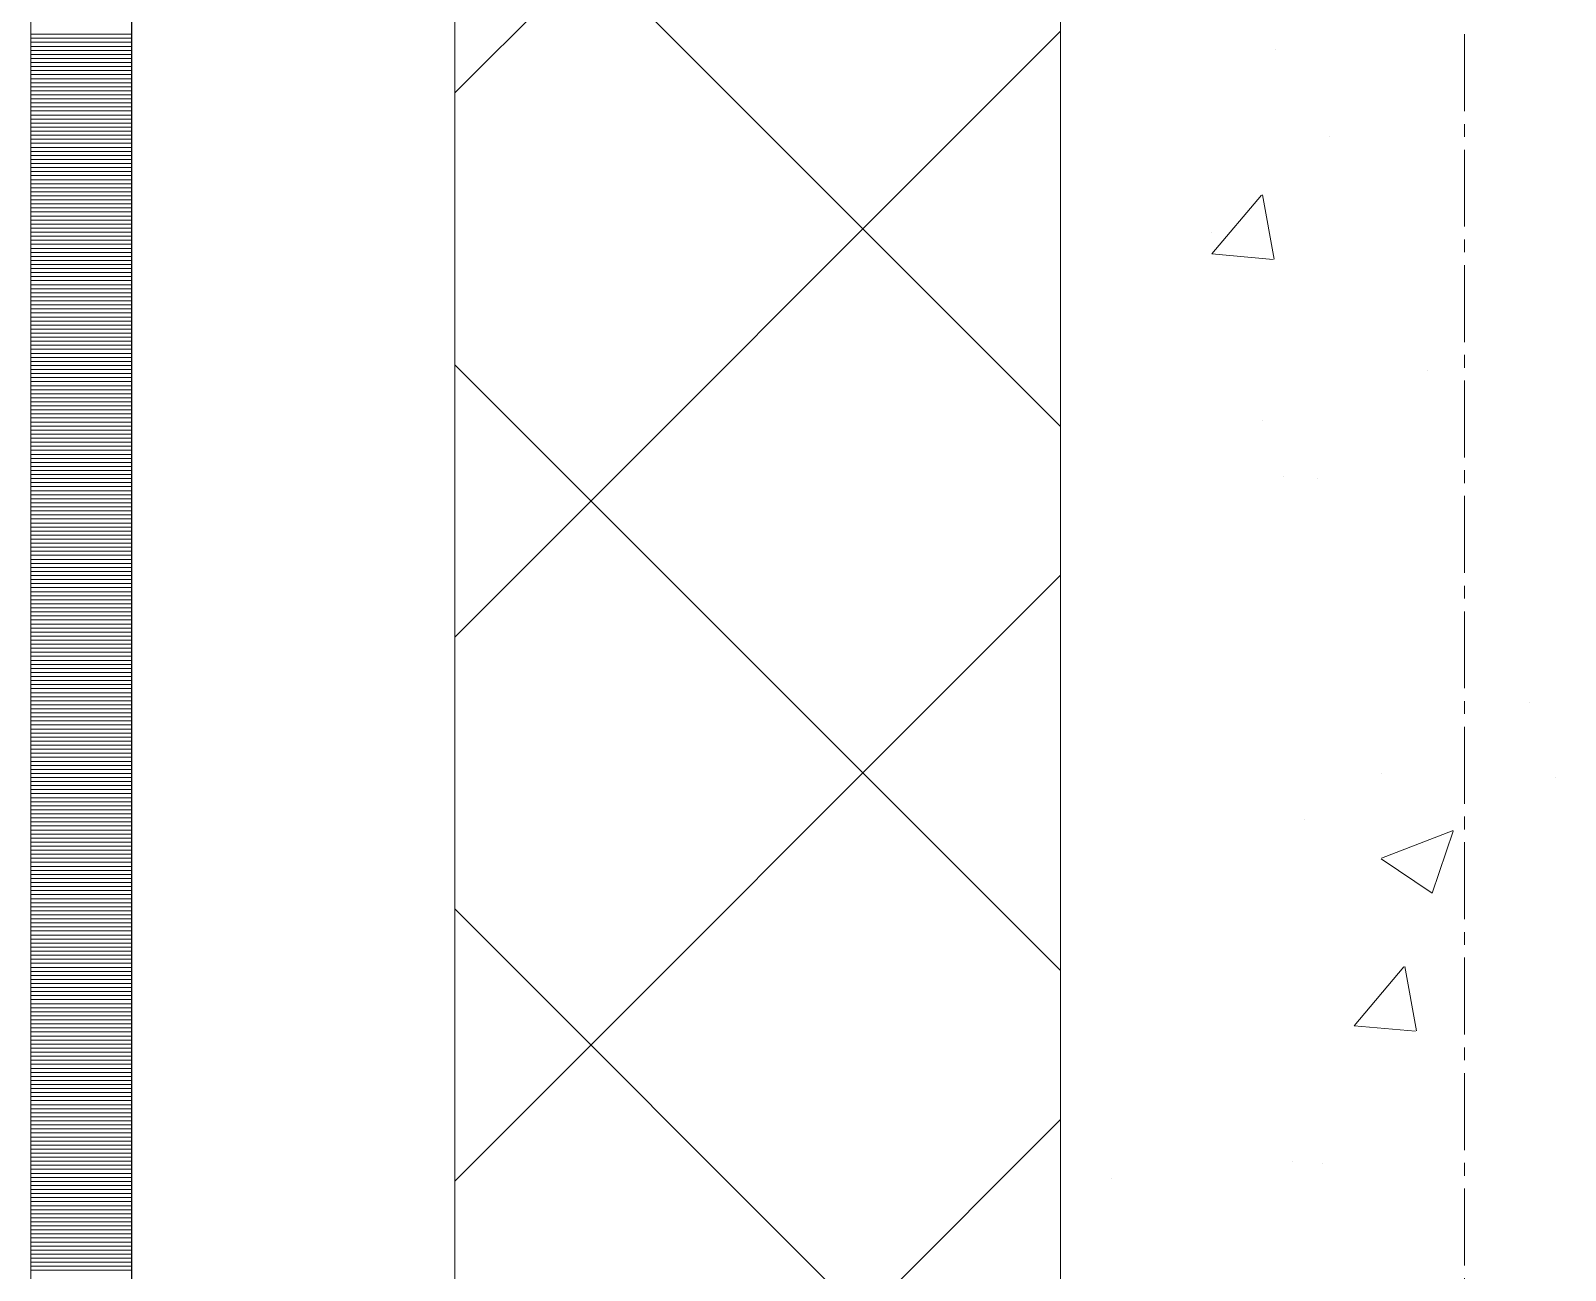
# Model space of a CAD drawing. Header units: millimetres. Extents: x 470010 to 1231400, y -134005 to 421770.
# Drawn here: x 672518.6 to 672898.5, y -22443.5 to -22136.6 of the extents above; entities that cross this region are included whole.
import ezdxf
from ezdxf.enums import TextEntityAlignment as Align

# ---------------------------------------------------------------- set-up
doc = ezdxf.new("R2010")
doc.units = ezdxf.units.MM
doc.linetypes.add('CENTER2', pattern=[28.575, 19.05, -3.175, 3.175, -3.175])
doc.linetypes.add('DASHED', pattern=[19.05, 12.7, -6.35])
doc.layers.get('Defpoints').update_dxf_attribs({"color": 140})
doc.layers.add('АР_Делит', color=120, linetype='Continuous', lineweight=0, plot=False)
for name, color, linetype, lineweight in [('АР_Стены ПЕНОблок', 52, 'Continuous', 20), ('АР_Тонкая', 254, 'Continuous', 5), ('АР_Утеплитель', 31, 'Continuous', 0), ('АР_Штриховка', 8, 'Continuous', 0)]:
    doc.layers.add(name, color=color, linetype=linetype, lineweight=lineweight)
doc.layers.add('РД_Оси_100', color=7, linetype='Continuous', lineweight=0, true_color=0x525252)
doc.styles.add('style1', font='ARIALN.TTF')

# ---------------------------------------------------------------- blocks, each defined once
blk = doc.blocks.new('СОШ_2200_АР_ОСИ_М100_28.05.24')
at = {"layer": 'АР_Делит', "color": 251, "linetype": 'DASHED', "true_color": 0x636466}
blk.add_lwpolyline([(-355, 13145), (-355, 100855), (37145, 100855), (37145, 129155), (72745, 129155), (72745, 135155), (114955, 135155), (114955, -355)], dxfattribs=at)
at = {"layer": 'РД_Оси_100', "color": 251, "linetype": 'CENTER2', "true_color": 0x636466}
blk.add_line((0, -6155), (0, 139938.679), dxfattribs=at)
blk = doc.blocks.new('A$C9108343f')
at = {"layer": 'АР_Стены ПЕНОблок', "color": 18, "linetype": 'Continuous', "lineweight": 20, "true_color": 0x000000}
blk.add_line((7054.96, 97555), (7054.96, 21355), dxfattribs=at)
at = {"layer": 'АР_Тонкая', "color": 18, "linetype": 'Continuous', "lineweight": 5, "true_color": 0x000000}
for p, q in [((6799.96, 97555), (6799.96, 21355)), ((6824.96, 97555), (6824.96, 21355)), ((6824.96, 21355), (6824.96, 97555)), ((6904.96, 21355), (6904.96, 97555))]:
    blk.add_line(p, q, dxfattribs=at)
at = {"layer": 'АР_Утеплитель', "color": 18, "linetype": 'Continuous', "lineweight": 0, "true_color": 0x000000}
for p, q in [((6904.96, 97555), (6904.96, 21355)), ((7054.96, 21355), (7054.96, 97555))]:
    blk.add_line(p, q, dxfattribs=at)
at = {"layer": 'АР_Штриховка', "color": 18, "linetype": 'Continuous', "lineweight": 0, "true_color": 0x000000}
for p, q in [((6904.96, 78214.21), (7054.96, 78364.21)), ((7054.96, 78131.65), (6904.96, 78281.65)), ((6799.96, 78228.75), (6824.96, 78228.75)), ((6799.96, 78227.75), (6824.96, 78227.75)), ((6799.96, 78226.75), (6824.96, 78226.75)), ((6904.96, 78079.51), (7054.96, 78229.51)), ((6799.96, 78225.75), (6824.96, 78225.75)), ((6799.96, 78224.75), (6824.96, 78224.75)), ((6799.96, 78223.75), (6824.96, 78223.75)), ((6799.96, 78222.75), (6824.96, 78222.75)), ((7108.25, 78225.01), (7108.25, 78225.01)), ((6799.96, 78221.75), (6824.96, 78221.75)), ((6799.96, 78220.75), (6824.96, 78220.75)), ((6799.96, 78219.75), (6824.96, 78219.75)), ((6799.96, 78218.75), (6824.96, 78218.75)), ((6799.96, 78217.75), (6824.96, 78217.75)), ((6799.96, 78216.75), (6824.96, 78216.75)), ((6799.96, 78215.75), (6824.96, 78215.75)), ((6799.96, 78214.75), (6824.96, 78214.75)), ((6799.96, 78213.75), (6824.96, 78213.75)), ((6799.96, 78212.75), (6824.96, 78212.75)), ((6799.96, 78211.75), (6824.96, 78211.75)), ((6799.96, 78210.75), (6824.96, 78210.75)), ((6799.96, 78209.75), (6824.96, 78209.75)), ((6799.96, 78208.75), (6824.96, 78208.75)), ((6799.96, 78207.75), (6824.96, 78207.75)), ((6799.96, 78206.75), (6824.96, 78206.75)), ((6799.96, 78205.75), (6824.96, 78205.75)), ((6799.96, 78204.75), (6824.96, 78204.75)), ((6799.96, 78203.75), (6824.96, 78203.75)), ((7121.64, 78203.35), (7121.64, 78203.35)), ((6799.96, 78202.75), (6824.96, 78202.75)), ((6799.96, 78201.75), (6824.96, 78201.75)), ((6799.96, 78200.75), (6824.96, 78200.75)), ((6799.96, 78199.75), (6824.96, 78199.75)), ((6799.96, 78198.75), (6824.96, 78198.75)), ((6799.96, 78197.75), (6824.96, 78197.75)), ((6799.96, 78196.75), (6824.96, 78196.75)), ((6799.96, 78195.75), (6824.96, 78195.75)), ((6799.96, 78194.75), (6824.96, 78194.75)), ((6799.96, 78193.75), (6824.96, 78193.75)), ((6799.96, 78192.75), (6824.96, 78192.75)), ((6799.96, 78191.75), (6824.96, 78191.75)), ((6799.96, 78190.75), (6824.96, 78190.75)), ((6799.96, 78189.75), (6824.96, 78189.75)), ((6799.96, 78188.75), (6824.96, 78188.75)), ((7092.43, 78174.36), (7104.67, 78188.95)), ((7107.87, 78173.07), (7104.93, 78188.99)), ((6799.96, 78187.75), (6824.96, 78187.75)), ((6799.96, 78186.75), (6824.96, 78186.75)), ((6799.96, 78185.75), (6824.96, 78185.75)), ((6799.96, 78184.75), (6824.96, 78184.75)), ((6799.96, 78183.75), (6824.96, 78183.75)), ((6799.96, 78182.75), (6824.96, 78182.75)), ((6799.96, 78181.75), (6824.96, 78181.75)), ((6799.96, 78180.75), (6824.96, 78180.75)), ((6799.96, 78179.75), (6824.96, 78179.75)), ((6799.96, 78178.75), (6824.96, 78178.75)), ((6799.96, 78177.75), (6824.96, 78177.75)), ((6799.96, 78176.75), (6824.96, 78176.75)), ((7092.33, 78179.56), (7092.33, 78179.56)), ((6799.96, 78175.75), (6824.96, 78175.75)), ((6799.96, 78174.75), (6824.96, 78174.75)), ((6799.96, 78173.75), (6824.96, 78173.75)), ((6799.96, 78172.75), (6824.96, 78172.75)), ((7092.42, 78174.35), (7107.61, 78173.02)), ((6799.96, 78171.75), (6824.96, 78171.75)), ((6799.96, 78170.75), (6824.96, 78170.75)), ((6799.96, 78169.75), (6824.96, 78169.75)), ((6799.96, 78168.75), (6824.96, 78168.75)), ((6799.96, 78167.75), (6824.96, 78167.75)), ((6799.96, 78166.75), (6824.96, 78166.75)), ((6799.96, 78165.75), (6824.96, 78165.75)), ((6799.96, 78164.75), (6824.96, 78164.75)), ((6799.96, 78163.75), (6824.96, 78163.75)), ((6799.96, 78162.75), (6824.96, 78162.75)), ((6799.96, 78161.75), (6824.96, 78161.75)), ((6799.96, 78160.75), (6824.96, 78160.75)), ((6799.96, 78159.75), (6824.96, 78159.75)), ((6799.96, 78158.75), (6824.96, 78158.75)), ((6799.96, 78157.75), (6824.96, 78157.75)), ((6799.96, 78156.75), (6824.96, 78156.75)), ((6799.96, 78155.75), (6824.96, 78155.75)), ((6799.96, 78154.75), (6824.96, 78154.75)), ((6799.96, 78153.75), (6824.96, 78153.75)), ((6799.96, 78152.75), (6824.96, 78152.75)), ((6799.96, 78151.75), (6824.96, 78151.75)), ((6799.96, 78150.75), (6824.96, 78150.75)), ((6799.96, 78149.75), (6824.96, 78149.75)), ((6799.96, 78148.75), (6824.96, 78148.75)), ((6799.96, 78147.75), (6824.96, 78147.75)), ((6799.96, 78146.75), (6824.96, 78146.75)), ((7054.96, 77996.94), (6904.96, 78146.94)), ((6799.96, 78145.75), (6824.96, 78145.75)), ((6799.96, 78144.75), (6824.96, 78144.75)), ((6799.96, 78143.75), (6824.96, 78143.75)), ((6799.96, 78142.75), (6824.96, 78142.75)), ((7145.88, 78145.45), (7145.88, 78145.45)), ((6799.96, 78141.75), (6824.96, 78141.75)), ((6799.96, 78140.75), (6824.96, 78140.75)), ((6799.96, 78139.75), (6824.96, 78139.75)), ((6799.96, 78138.75), (6824.96, 78138.75)), ((6799.96, 78137.75), (6824.96, 78137.75)), ((6799.96, 78136.75), (6824.96, 78136.75)), ((6799.96, 78135.75), (6824.96, 78135.75)), ((6799.96, 78134.75), (6824.96, 78134.75)), ((6799.96, 78133.75), (6824.96, 78133.75)), ((6799.96, 78132.75), (6824.96, 78132.75)), ((6799.96, 78131.75), (6824.96, 78131.75)), ((7105.01, 78133.2), (7105.01, 78133.2)), ((6799.96, 78130.75), (6824.96, 78130.75)), ((6799.96, 78129.75), (6824.96, 78129.75)), ((6799.96, 78128.75), (6824.96, 78128.75)), ((6799.96, 78127.75), (6824.96, 78127.75)), ((6799.96, 78126.75), (6824.96, 78126.75)), ((6799.96, 78125.75), (6824.96, 78125.75)), ((6799.96, 78124.75), (6824.96, 78124.75)), ((6799.96, 78123.75), (6824.96, 78123.75)), ((6799.96, 78122.75), (6824.96, 78122.75)), ((6799.96, 78121.75), (6824.96, 78121.75)), ((6799.96, 78120.75), (6824.96, 78120.75)), ((6799.96, 78119.75), (6824.96, 78119.75)), ((6799.96, 78118.75), (6824.96, 78118.75)), ((6799.96, 78117.75), (6824.96, 78117.75)), ((6799.96, 78116.75), (6824.96, 78116.75)), ((6799.96, 78115.75), (6824.96, 78115.75)), ((7110.16, 78119.18), (7110.16, 78119.18)), ((7118.55, 78118.8), (7118.55, 78118.8)), ((6799.96, 78114.75), (6824.96, 78114.75)), ((6799.96, 78113.75), (6824.96, 78113.75)), ((6799.96, 78112.75), (6824.96, 78112.75)), ((6799.96, 78111.75), (6824.96, 78111.75)), ((6799.96, 78110.75), (6824.96, 78110.75)), ((6799.96, 78109.75), (6824.96, 78109.75)), ((6799.96, 78108.75), (6824.96, 78108.75)), ((6799.96, 78107.75), (6824.96, 78107.75)), ((6799.96, 78106.75), (6824.96, 78106.75)), ((6799.96, 78105.75), (6824.96, 78105.75)), ((6799.96, 78104.75), (6824.96, 78104.75)), ((6799.96, 78103.75), (6824.96, 78103.75)), ((6799.96, 78102.75), (6824.96, 78102.75)), ((6799.96, 78101.75), (6824.96, 78101.75)), ((6799.96, 78100.75), (6824.96, 78100.75)), ((6799.96, 78099.75), (6824.96, 78099.75)), ((6799.96, 78098.75), (6824.96, 78098.75)), ((6799.96, 78097.75), (6824.96, 78097.75)), ((6799.96, 78096.75), (6824.96, 78096.75)), ((6799.96, 78095.75), (6824.96, 78095.75)), ((6799.96, 78094.75), (6824.96, 78094.75)), ((6799.96, 78093.75), (6824.96, 78093.75)), ((6904.96, 77944.81), (7054.96, 78094.81)), ((6799.96, 78092.75), (6824.96, 78092.75)), ((6799.96, 78091.75), (6824.96, 78091.75)), ((6799.96, 78090.75), (6824.96, 78090.75)), ((6799.96, 78089.75), (6824.96, 78089.75)), ((6799.96, 78088.75), (6824.96, 78088.75)), ((6799.96, 78087.75), (6824.96, 78087.75)), ((6799.96, 78086.75), (6824.96, 78086.75)), ((6799.96, 78085.75), (6824.96, 78085.75)), ((6799.96, 78084.75), (6824.96, 78084.75)), ((6799.96, 78083.75), (6824.96, 78083.75)), ((6799.96, 78082.75), (6824.96, 78082.75)), ((6799.96, 78081.75), (6824.96, 78081.75)), ((6799.96, 78080.75), (6824.96, 78080.75)), ((6799.96, 78079.75), (6824.96, 78079.75)), ((6799.96, 78078.75), (6824.96, 78078.75)), ((6799.96, 78077.75), (6824.96, 78077.75)), ((6799.96, 78076.75), (6824.96, 78076.75)), ((6799.96, 78075.75), (6824.96, 78075.75)), ((6799.96, 78074.75), (6824.96, 78074.75)), ((6799.96, 78073.75), (6824.96, 78073.75)), ((6799.96, 78072.75), (6824.96, 78072.75)), ((6799.96, 78071.75), (6824.96, 78071.75)), ((6799.96, 78070.75), (6824.96, 78070.75)), ((6799.96, 78069.75), (6824.96, 78069.75)), ((6799.96, 78068.75), (6824.96, 78068.75)), ((6799.96, 78067.75), (6824.96, 78067.75)), ((6799.96, 78066.75), (6824.96, 78066.75)), ((6799.96, 78065.75), (6824.96, 78065.75)), ((6799.96, 78064.75), (6824.96, 78064.75)), ((6799.96, 78063.75), (6824.96, 78063.75)), ((6799.96, 78062.75), (6824.96, 78062.75)), ((7171.02, 78063.41), (7171.02, 78063.41)), ((6799.96, 78061.75), (6824.96, 78061.75)), ((6799.96, 78060.75), (6824.96, 78060.75)), ((6799.96, 78059.75), (6824.96, 78059.75)), ((6799.96, 78058.75), (6824.96, 78058.75)), ((6799.96, 78057.75), (6824.96, 78057.75)), ((6799.96, 78056.75), (6824.96, 78056.75)), ((6799.96, 78055.75), (6824.96, 78055.75)), ((6799.96, 78054.75), (6824.96, 78054.75)), ((6799.96, 78053.75), (6824.96, 78053.75)), ((6799.96, 78052.75), (6824.96, 78052.75)), ((6799.96, 78051.75), (6824.96, 78051.75)), ((6799.96, 78050.75), (6824.96, 78050.75)), ((6799.96, 78049.75), (6824.96, 78049.75)), ((6799.96, 78048.75), (6824.96, 78048.75)), ((6799.96, 78047.75), (6824.96, 78047.75)), ((6799.96, 78046.75), (6824.96, 78046.75)), ((6799.96, 78045.75), (6824.96, 78045.75)), ((6799.96, 78044.75), (6824.96, 78044.75)), ((6799.96, 78043.75), (6824.96, 78043.75)), ((7134.39, 78045.69), (7134.39, 78045.69)), ((7177.38, 78044.72), (7177.38, 78044.72)), ((6799.96, 78042.75), (6824.96, 78042.75)), ((6799.96, 78041.75), (6824.96, 78041.75)), ((6799.96, 78040.75), (6824.96, 78040.75)), ((6799.96, 78039.75), (6824.96, 78039.75)), ((6799.96, 78038.75), (6824.96, 78038.75)), ((6799.96, 78037.75), (6824.96, 78037.75)), ((6799.96, 78036.75), (6824.96, 78036.75)), ((6799.96, 78035.75), (6824.96, 78035.75)), ((6799.96, 78034.75), (6824.96, 78034.75)), ((6799.96, 78033.75), (6824.96, 78033.75)), ((6799.96, 78032.75), (6824.96, 78032.75)), ((7115.46, 78034.24), (7115.46, 78034.24)), ((6799.96, 78031.75), (6824.96, 78031.75)), ((6799.96, 78030.75), (6824.96, 78030.75)), ((6799.96, 78029.75), (6824.96, 78029.75)), ((6799.96, 78028.75), (6824.96, 78028.75)), ((7134.39, 78024.8), (7152.17, 78031.62)), ((7146.96, 78016.12), (7152.11, 78031.46)), ((6799.96, 78027.75), (6824.96, 78027.75)), ((6799.96, 78026.75), (6824.96, 78026.75)), ((6799.96, 78025.75), (6824.96, 78025.75)), ((6799.96, 78024.75), (6824.96, 78024.75)), ((7134.31, 78024.64), (7146.95, 78016.12)), ((6799.96, 78023.75), (6824.96, 78023.75)), ((6799.96, 78022.75), (6824.96, 78022.75)), ((6799.96, 78021.75), (6824.96, 78021.75)), ((6799.96, 78020.75), (6824.96, 78020.75)), ((6799.96, 78019.75), (6824.96, 78019.75)), ((6799.96, 78018.75), (6824.96, 78018.75)), ((6799.96, 78017.75), (6824.96, 78017.75)), ((6799.96, 78016.75), (6824.96, 78016.75)), ((6799.96, 78015.75), (6824.96, 78015.75)), ((6799.96, 78014.75), (6824.96, 78014.75)), ((6799.96, 78013.75), (6824.96, 78013.75)), ((6799.96, 78012.75), (6824.96, 78012.75)), ((6799.96, 78011.75), (6824.96, 78011.75)), ((6799.96, 78010.75), (6824.96, 78010.75)), ((6799.96, 78009.75), (6824.96, 78009.75)), ((7054.96, 77862.24), (6904.96, 78012.24)), ((6799.96, 78008.75), (6824.96, 78008.75)), ((6799.96, 78007.75), (6824.96, 78007.75)), ((6799.96, 78006.75), (6824.96, 78006.75)), ((6799.96, 78005.75), (6824.96, 78005.75)), ((6799.96, 78004.75), (6824.96, 78004.75)), ((6799.96, 78003.75), (6824.96, 78003.75)), ((6799.96, 78002.75), (6824.96, 78002.75)), ((6799.96, 78001.75), (6824.96, 78001.75)), ((6799.96, 78000.75), (6824.96, 78000.75)), ((6799.96, 77999.75), (6824.96, 77999.75)), ((6799.96, 77998.75), (6824.96, 77998.75)), ((7127.67, 77983.3), (7139.91, 77997.89)), ((7143.11, 77982.01), (7140.17, 77997.94)), ((6799.96, 77997.75), (6824.96, 77997.75)), ((6799.96, 77996.75), (6824.96, 77996.75)), ((6799.96, 77995.75), (6824.96, 77995.75)), ((6799.96, 77994.75), (6824.96, 77994.75)), ((6799.96, 77993.75), (6824.96, 77993.75)), ((6799.96, 77992.75), (6824.96, 77992.75)), ((6799.96, 77991.75), (6824.96, 77991.75)), ((6799.96, 77990.75), (6824.96, 77990.75)), ((6799.96, 77989.75), (6824.96, 77989.75)), ((6799.96, 77988.75), (6824.96, 77988.75)), ((6799.96, 77987.75), (6824.96, 77987.75)), ((6799.96, 77986.75), (6824.96, 77986.75)), ((6799.96, 77985.75), (6824.96, 77985.75)), ((6799.96, 77984.75), (6824.96, 77984.75)), ((6799.96, 77983.75), (6824.96, 77983.75)), ((6799.96, 77982.75), (6824.96, 77982.75)), ((7127.67, 77983.29), (7142.85, 77981.97)), ((6799.96, 77981.75), (6824.96, 77981.75)), ((6799.96, 77980.75), (6824.96, 77980.75)), ((6799.96, 77979.75), (6824.96, 77979.75)), ((6799.96, 77978.75), (6824.96, 77978.75)), ((6799.96, 77977.75), (6824.96, 77977.75)), ((6799.96, 77976.75), (6824.96, 77976.75)), ((6799.96, 77975.75), (6824.96, 77975.75)), ((6799.96, 77974.75), (6824.96, 77974.75)), ((6799.96, 77973.75), (6824.96, 77973.75)), ((6799.96, 77972.75), (6824.96, 77972.75)), ((6799.96, 77971.75), (6824.96, 77971.75)), ((6799.96, 77970.75), (6824.96, 77970.75)), ((6799.96, 77969.75), (6824.96, 77969.75)), ((6799.96, 77968.75), (6824.96, 77968.75)), ((6799.96, 77967.75), (6824.96, 77967.75)), ((6799.96, 77966.75), (6824.96, 77966.75)), ((6799.96, 77965.75), (6824.96, 77965.75)), ((6799.96, 77964.75), (6824.96, 77964.75)), ((6799.96, 77963.75), (6824.96, 77963.75)), ((6799.96, 77962.75), (6824.96, 77962.75)), ((6799.96, 77961.75), (6824.96, 77961.75)), ((6799.96, 77960.75), (6824.96, 77960.75)), ((6904.96, 77810.1), (7054.96, 77960.1)), ((6799.96, 77959.75), (6824.96, 77959.75)), ((6799.96, 77958.75), (6824.96, 77958.75)), ((6799.96, 77957.75), (6824.96, 77957.75)), ((6799.96, 77956.75), (6824.96, 77956.75)), ((6799.96, 77955.75), (6824.96, 77955.75)), ((6799.96, 77954.75), (6824.96, 77954.75)), ((6799.96, 77953.75), (6824.96, 77953.75)), ((6799.96, 77952.75), (6824.96, 77952.75)), ((6799.96, 77951.75), (6824.96, 77951.75)), ((6799.96, 77950.75), (6824.96, 77950.75)), ((6799.96, 77949.75), (6824.96, 77949.75)), ((6799.96, 77948.75), (6824.96, 77948.75)), ((7112.37, 77949.69), (7112.37, 77949.69)), ((7119.89, 77949.09), (7119.89, 77949.09)), ((6799.96, 77947.75), (6824.96, 77947.75)), ((6799.96, 77946.75), (6824.96, 77946.75)), ((6799.96, 77945.75), (6824.96, 77945.75)), ((6799.96, 77944.75), (6824.96, 77944.75)), ((7067.57, 77945.51), (7067.57, 77945.51)), ((6799.96, 77943.75), (6824.96, 77943.75)), ((6799.96, 77942.75), (6824.96, 77942.75)), ((6799.96, 77941.75), (6824.96, 77941.75)), ((6799.96, 77940.75), (6824.96, 77940.75)), ((6799.96, 77939.75), (6824.96, 77939.75)), ((6799.96, 77938.75), (6824.96, 77938.75)), ((6799.96, 77937.75), (6824.96, 77937.75)), ((6799.96, 77936.75), (6824.96, 77936.75)), ((6799.96, 77935.75), (6824.96, 77935.75)), ((6799.96, 77934.75), (6824.96, 77934.75)), ((6799.96, 77933.75), (6824.96, 77933.75)), ((6799.96, 77932.75), (6824.96, 77932.75)), ((6799.96, 77931.75), (6824.96, 77931.75)), ((6799.96, 77930.75), (6824.96, 77930.75)), ((6799.96, 77929.75), (6824.96, 77929.75)), ((6799.96, 77928.75), (6824.96, 77928.75)), ((6799.96, 77927.75), (6824.96, 77927.75)), ((6799.96, 77926.75), (6824.96, 77926.75)), ((6799.96, 77925.75), (6824.96, 77925.75)), ((6799.96, 77924.75), (6824.96, 77924.75)), ((6799.96, 77923.75), (6824.96, 77923.75))]:
    blk.add_line(p, q, dxfattribs=at)
at = {"layer": 'РД_Оси_100'}
blk.add_blockref('СОШ_2200_АР_ОСИ_М100_28.05.24', (7154.96, 6755), dxfattribs=at)
at = {"layer": 'Defpoints', "color": 18, "true_color": 0x000000, "style": 'style1'}
for p in [(143949.34, 316089.12), (143974.98, 281639.5), (143890.4, 273244.71), (143839.99, 264276.81), (143967.75, 254892.38), (12251.96, 104178.14), (12382.58, 96023.14)]:
    blk.add_attdef('АР-ПОМЕЩЕНИЕ:НАИМЕНОВАНИЕ', text='', height=100, dxfattribs=at).set_placement(p, align=Align.MIDDLE)
at = {"layer": 'Defpoints', "color": 18, "true_color": 0x000000, "style": 'style1', "flags": 8}
for p in [(143951.3, 279099.09), (143848.34, 269251.11), (143875.33, 260094.25), (144049.74, 250824.7), (163419.28, 238153.36), (155897.46, 237965.97), (183037.2, 237965.97), (143342.94, 237876.19)]:
    blk.add_attdef('АР-ПОМЕЩЕНИЕ:НАИМЕНОВАНИЕ', text='', height=100, dxfattribs=at).set_placement(p, align=Align.MIDDLE)

msp = doc.modelspace()

# ---------------------------------------------------------------- linework, layer by layer
at = {"layer": 'АР_Стены ПЕНОблок', "color": 18, "linetype": 'Continuous', "lineweight": 20, "true_color": 0x000000}
msp.add_line((672773.57, -2811.242), (672773.57, -79011.242), dxfattribs=at)
at = {"layer": 'АР_Тонкая', "color": 18, "linetype": 'Continuous', "lineweight": 5, "true_color": 0x000000}
for p, q in [((672518.57, -2811.242), (672518.57, -79011.242)), ((672543.57, -2811.242), (672543.57, -79011.242)), ((672543.57, -79011.242), (672543.57, -2811.242)), ((672623.57, -79011.242), (672623.57, -2811.242))]:
    msp.add_line(p, q, dxfattribs=at)
at = {"layer": 'АР_Утеплитель', "color": 18, "linetype": 'Continuous', "lineweight": 0, "true_color": 0x000000}
for p, q in [((672623.57, -2811.242), (672623.57, -79011.242)), ((672773.57, -79011.242), (672773.57, -2811.242))]:
    msp.add_line(p, q, dxfattribs=at)
at = {"layer": 'АР_Штриховка', "color": 18, "linetype": 'Continuous', "lineweight": 0, "true_color": 0x000000}
for p, q in [((672623.57, -22152.028), (672773.57, -22002.028)), ((672773.57, -22234.595), (672623.57, -22084.595)), ((672518.57, -22137.492), (672543.57, -22137.492)), ((672518.57, -22138.492), (672543.57, -22138.492)), ((672518.57, -22139.492), (672543.57, -22139.492)), ((672623.57, -22286.732), (672773.57, -22136.732)), ((672518.57, -22140.492), (672543.57, -22140.492)), ((672518.57, -22141.492), (672543.57, -22141.492)), ((672518.57, -22142.492), (672543.57, -22142.492)), ((672518.57, -22143.492), (672543.57, -22143.492)), ((672518.57, -22144.492), (672543.57, -22144.492)), ((672518.57, -22145.492), (672543.57, -22145.492)), ((672518.57, -22146.492), (672543.57, -22146.492)), ((672518.57, -22147.492), (672543.57, -22147.492)), ((672518.57, -22148.492), (672543.57, -22148.492)), ((672518.57, -22149.492), (672543.57, -22149.492)), ((672518.57, -22150.492), (672543.57, -22150.492)), ((672518.57, -22151.492), (672543.57, -22151.492)), ((672518.57, -22152.492), (672543.57, -22152.492)), ((672518.57, -22153.492), (672543.57, -22153.492)), ((672518.57, -22154.492), (672543.57, -22154.492)), ((672518.57, -22155.492), (672543.57, -22155.492)), ((672518.57, -22156.492), (672543.57, -22156.492)), ((672518.57, -22157.492), (672543.57, -22157.492)), ((672518.57, -22158.492), (672543.57, -22158.492)), ((672518.57, -22159.492), (672543.57, -22159.492)), ((672518.57, -22160.492), (672543.57, -22160.492)), ((672518.57, -22161.492), (672543.57, -22161.492)), ((672518.57, -22162.492), (672543.57, -22162.492)), ((672518.57, -22163.492), (672543.57, -22163.492)), ((672518.57, -22164.492), (672543.57, -22164.492)), ((672518.57, -22165.492), (672543.57, -22165.492)), ((672518.57, -22166.492), (672543.57, -22166.492)), ((672518.57, -22167.492), (672543.57, -22167.492)), ((672518.57, -22168.492), (672543.57, -22168.492)), ((672518.57, -22169.492), (672543.57, -22169.492)), ((672518.57, -22170.492), (672543.57, -22170.492)), ((672518.57, -22171.492), (672543.57, -22171.492)), ((672518.57, -22172.492), (672543.57, -22172.492)), ((672518.57, -22173.492), (672543.57, -22173.492)), ((672518.57, -22174.492), (672543.57, -22174.492)), ((672518.57, -22175.492), (672543.57, -22175.492)), ((672518.57, -22176.492), (672543.57, -22176.492)), ((672518.57, -22177.492), (672543.57, -22177.492)), ((672811.037, -22191.886), (672823.283, -22177.293)), ((672826.481, -22193.171), (672823.544, -22177.249)), ((672518.57, -22178.492), (672543.57, -22178.492)), ((672518.57, -22179.492), (672543.57, -22179.492)), ((672518.57, -22180.492), (672543.57, -22180.492)), ((672518.57, -22181.492), (672543.57, -22181.492)), ((672518.57, -22182.492), (672543.57, -22182.492)), ((672518.57, -22183.492), (672543.57, -22183.492)), ((672518.57, -22184.492), (672543.57, -22184.492)), ((672518.57, -22185.492), (672543.57, -22185.492)), ((672518.57, -22186.492), (672543.57, -22186.492)), ((672518.57, -22187.492), (672543.57, -22187.492)), ((672518.57, -22188.492), (672543.57, -22188.492)), ((672518.57, -22189.492), (672543.57, -22189.492)), ((672518.57, -22190.492), (672543.57, -22190.492)), ((672518.57, -22191.492), (672543.57, -22191.492)), ((672518.57, -22192.492), (672543.57, -22192.492)), ((672811.037, -22191.891), (672826.219, -22193.219)), ((672518.57, -22193.492), (672543.57, -22193.492)), ((672518.57, -22194.492), (672543.57, -22194.492)), ((672518.57, -22195.492), (672543.57, -22195.492)), ((672518.57, -22196.492), (672543.57, -22196.492)), ((672518.57, -22197.492), (672543.57, -22197.492)), ((672518.57, -22198.492), (672543.57, -22198.492)), ((672518.57, -22199.492), (672543.57, -22199.492)), ((672518.57, -22200.492), (672543.57, -22200.492)), ((672518.57, -22201.492), (672543.57, -22201.492)), ((672518.57, -22202.492), (672543.57, -22202.492)), ((672518.57, -22203.492), (672543.57, -22203.492)), ((672518.57, -22204.492), (672543.57, -22204.492)), ((672518.57, -22205.492), (672543.57, -22205.492)), ((672518.57, -22206.492), (672543.57, -22206.492)), ((672518.57, -22207.492), (672543.57, -22207.492)), ((672518.57, -22208.492), (672543.57, -22208.492)), ((672518.57, -22209.492), (672543.57, -22209.492)), ((672518.57, -22210.492), (672543.57, -22210.492)), ((672518.57, -22211.492), (672543.57, -22211.492)), ((672518.57, -22212.492), (672543.57, -22212.492)), ((672518.57, -22213.492), (672543.57, -22213.492)), ((672518.57, -22214.492), (672543.57, -22214.492)), ((672518.57, -22215.492), (672543.57, -22215.492)), ((672518.57, -22216.492), (672543.57, -22216.492)), ((672518.57, -22217.492), (672543.57, -22217.492)), ((672518.57, -22218.492), (672543.57, -22218.492)), ((672518.57, -22219.492), (672543.57, -22219.492)), ((672773.57, -22369.299), (672623.57, -22219.299)), ((672518.57, -22220.492), (672543.57, -22220.492)), ((672518.57, -22221.492), (672543.57, -22221.492)), ((672518.57, -22222.492), (672543.57, -22222.492)), ((672518.57, -22223.492), (672543.57, -22223.492)), ((672518.57, -22224.492), (672543.57, -22224.492)), ((672518.57, -22225.492), (672543.57, -22225.492)), ((672518.57, -22226.492), (672543.57, -22226.492)), ((672518.57, -22227.492), (672543.57, -22227.492)), ((672518.57, -22228.492), (672543.57, -22228.492)), ((672518.57, -22229.492), (672543.57, -22229.492)), ((672518.57, -22230.492), (672543.57, -22230.492)), ((672518.57, -22231.492), (672543.57, -22231.492)), ((672518.57, -22232.492), (672543.57, -22232.492)), ((672518.57, -22233.492), (672543.57, -22233.492)), ((672518.57, -22234.492), (672543.57, -22234.492)), ((672518.57, -22235.492), (672543.57, -22235.492)), ((672518.57, -22236.492), (672543.57, -22236.492)), ((672518.57, -22237.492), (672543.57, -22237.492)), ((672518.57, -22238.492), (672543.57, -22238.492)), ((672518.57, -22239.492), (672543.57, -22239.492)), ((672518.57, -22240.492), (672543.57, -22240.492)), ((672518.57, -22241.492), (672543.57, -22241.492)), ((672518.57, -22242.492), (672543.57, -22242.492)), ((672518.57, -22243.492), (672543.57, -22243.492)), ((672518.57, -22244.492), (672543.57, -22244.492)), ((672518.57, -22245.492), (672543.57, -22245.492)), ((672518.57, -22246.492), (672543.57, -22246.492)), ((672518.57, -22247.492), (672543.57, -22247.492)), ((672518.57, -22248.492), (672543.57, -22248.492)), ((672518.57, -22249.492), (672543.57, -22249.492)), ((672518.57, -22250.492), (672543.57, -22250.492)), ((672518.57, -22251.492), (672543.57, -22251.492)), ((672518.57, -22252.492), (672543.57, -22252.492)), ((672518.57, -22253.492), (672543.57, -22253.492)), ((672518.57, -22254.492), (672543.57, -22254.492)), ((672518.57, -22255.492), (672543.57, -22255.492)), ((672518.57, -22256.492), (672543.57, -22256.492)), ((672518.57, -22257.492), (672543.57, -22257.492)), ((672518.57, -22258.492), (672543.57, -22258.492)), ((672518.57, -22259.492), (672543.57, -22259.492)), ((672518.57, -22260.492), (672543.57, -22260.492)), ((672518.57, -22261.492), (672543.57, -22261.492)), ((672518.57, -22262.492), (672543.57, -22262.492)), ((672518.57, -22263.492), (672543.57, -22263.492)), ((672518.57, -22264.492), (672543.57, -22264.492)), ((672518.57, -22265.492), (672543.57, -22265.492)), ((672518.57, -22266.492), (672543.57, -22266.492)), ((672518.57, -22267.492), (672543.57, -22267.492)), ((672518.57, -22268.492), (672543.57, -22268.492)), ((672518.57, -22269.492), (672543.57, -22269.492)), ((672518.57, -22270.492), (672543.57, -22270.492)), ((672518.57, -22271.492), (672543.57, -22271.492)), ((672518.57, -22272.492), (672543.57, -22272.492)), ((672623.57, -22421.436), (672773.57, -22271.436)), ((672518.57, -22273.492), (672543.57, -22273.492)), ((672518.57, -22274.492), (672543.57, -22274.492)), ((672518.57, -22275.492), (672543.57, -22275.492)), ((672518.57, -22276.492), (672543.57, -22276.492)), ((672518.57, -22277.492), (672543.57, -22277.492)), ((672518.57, -22278.492), (672543.57, -22278.492)), ((672518.57, -22279.492), (672543.57, -22279.492)), ((672518.57, -22280.492), (672543.57, -22280.492)), ((672518.57, -22281.492), (672543.57, -22281.492)), ((672518.57, -22282.492), (672543.57, -22282.492)), ((672518.57, -22283.492), (672543.57, -22283.492)), ((672518.57, -22284.492), (672543.57, -22284.492)), ((672518.57, -22285.492), (672543.57, -22285.492)), ((672518.57, -22286.492), (672543.57, -22286.492)), ((672518.57, -22287.492), (672543.57, -22287.492)), ((672518.57, -22288.492), (672543.57, -22288.492)), ((672518.57, -22289.492), (672543.57, -22289.492)), ((672518.57, -22290.492), (672543.57, -22290.492)), ((672518.57, -22291.492), (672543.57, -22291.492)), ((672518.57, -22292.492), (672543.57, -22292.492)), ((672518.57, -22293.492), (672543.57, -22293.492)), ((672518.57, -22294.492), (672543.57, -22294.492)), ((672518.57, -22295.492), (672543.57, -22295.492)), ((672518.57, -22296.492), (672543.57, -22296.492)), ((672518.57, -22297.492), (672543.57, -22297.492)), ((672518.57, -22298.492), (672543.57, -22298.492)), ((672518.57, -22299.492), (672543.57, -22299.492)), ((672518.57, -22300.492), (672543.57, -22300.492)), ((672518.57, -22301.492), (672543.57, -22301.492)), ((672518.57, -22302.492), (672543.57, -22302.492)), ((672518.57, -22303.492), (672543.57, -22303.492)), ((672518.57, -22304.492), (672543.57, -22304.492)), ((672518.57, -22305.492), (672543.57, -22305.492)), ((672518.57, -22306.492), (672543.57, -22306.492)), ((672518.57, -22307.492), (672543.57, -22307.492)), ((672518.57, -22308.492), (672543.57, -22308.492)), ((672518.57, -22309.492), (672543.57, -22309.492)), ((672518.57, -22310.492), (672543.57, -22310.492)), ((672518.57, -22311.492), (672543.57, -22311.492)), ((672518.57, -22312.492), (672543.57, -22312.492)), ((672518.57, -22313.492), (672543.57, -22313.492)), ((672518.57, -22314.492), (672543.57, -22314.492)), ((672518.57, -22315.492), (672543.57, -22315.492)), ((672518.57, -22316.492), (672543.57, -22316.492)), ((672518.57, -22317.492), (672543.57, -22317.492)), ((672518.57, -22318.492), (672543.57, -22318.492)), ((672518.57, -22319.492), (672543.57, -22319.492)), ((672518.57, -22320.492), (672543.57, -22320.492)), ((672518.57, -22321.492), (672543.57, -22321.492)), ((672518.57, -22322.492), (672543.57, -22322.492)), ((672518.57, -22323.492), (672543.57, -22323.492)), ((672518.57, -22324.492), (672543.57, -22324.492)), ((672518.57, -22325.492), (672543.57, -22325.492)), ((672518.57, -22326.492), (672543.57, -22326.492)), ((672518.57, -22327.492), (672543.57, -22327.492)), ((672518.57, -22328.492), (672543.57, -22328.492)), ((672518.57, -22329.492), (672543.57, -22329.492)), ((672518.57, -22330.492), (672543.57, -22330.492)), ((672518.57, -22331.492), (672543.57, -22331.492)), ((672518.57, -22332.492), (672543.57, -22332.492)), ((672518.57, -22333.492), (672543.57, -22333.492)), ((672518.57, -22334.492), (672543.57, -22334.492)), ((672518.57, -22335.492), (672543.57, -22335.492)), ((672518.57, -22336.492), (672543.57, -22336.492)), ((672518.57, -22337.492), (672543.57, -22337.492)), ((672852.997, -22341.445), (672870.782, -22334.618)), ((672865.577, -22350.127), (672870.727, -22334.778)), ((672518.57, -22338.492), (672543.57, -22338.492)), ((672518.57, -22339.492), (672543.57, -22339.492)), ((672518.57, -22340.492), (672543.57, -22340.492)), ((672518.57, -22341.492), (672543.57, -22341.492)), ((672518.57, -22342.492), (672543.57, -22342.492)), ((672518.57, -22343.492), (672543.57, -22343.492)), ((672518.57, -22344.492), (672543.57, -22344.492)), ((672852.927, -22341.6), (672865.562, -22350.122)), ((672518.57, -22345.492), (672543.57, -22345.492)), ((672518.57, -22346.492), (672543.57, -22346.492)), ((672518.57, -22347.492), (672543.57, -22347.492)), ((672518.57, -22348.492), (672543.57, -22348.492)), ((672518.57, -22349.492), (672543.57, -22349.492)), ((672518.57, -22350.492), (672543.57, -22350.492)), ((672518.57, -22351.492), (672543.57, -22351.492)), ((672518.57, -22352.492), (672543.57, -22352.492)), ((672518.57, -22353.492), (672543.57, -22353.492)), ((672518.57, -22354.492), (672543.57, -22354.492)), ((672518.57, -22355.492), (672543.57, -22355.492)), ((672518.57, -22356.492), (672543.57, -22356.492)), ((672773.57, -22504.003), (672623.57, -22354.003)), ((672518.57, -22357.492), (672543.57, -22357.492)), ((672518.57, -22358.492), (672543.57, -22358.492)), ((672518.57, -22359.492), (672543.57, -22359.492)), ((672518.57, -22360.492), (672543.57, -22360.492)), ((672518.57, -22361.492), (672543.57, -22361.492)), ((672518.57, -22362.492), (672543.57, -22362.492)), ((672518.57, -22363.492), (672543.57, -22363.492)), ((672518.57, -22364.492), (672543.57, -22364.492)), ((672518.57, -22365.492), (672543.57, -22365.492)), ((672518.57, -22366.492), (672543.57, -22366.492)), ((672518.57, -22367.492), (672543.57, -22367.492)), ((672518.57, -22368.492), (672543.57, -22368.492)), ((672518.57, -22369.492), (672543.57, -22369.492)), ((672518.57, -22370.492), (672543.57, -22370.492)), ((672518.57, -22371.492), (672543.57, -22371.492)), ((672846.281, -22382.943), (672858.526, -22368.35)), ((672861.724, -22384.228), (672858.787, -22368.306)), ((672518.57, -22372.492), (672543.57, -22372.492)), ((672518.57, -22373.492), (672543.57, -22373.492)), ((672518.57, -22374.492), (672543.57, -22374.492)), ((672518.57, -22375.492), (672543.57, -22375.492)), ((672518.57, -22376.492), (672543.57, -22376.492)), ((672518.57, -22377.492), (672543.57, -22377.492)), ((672518.57, -22378.492), (672543.57, -22378.492)), ((672518.57, -22379.492), (672543.57, -22379.492)), ((672518.57, -22380.492), (672543.57, -22380.492)), ((672518.57, -22381.492), (672543.57, -22381.492)), ((672518.57, -22382.492), (672543.57, -22382.492)), ((672846.28, -22382.948), (672861.462, -22384.276)), ((672518.57, -22383.492), (672543.57, -22383.492)), ((672518.57, -22384.492), (672543.57, -22384.492)), ((672518.57, -22385.492), (672543.57, -22385.492)), ((672518.57, -22386.492), (672543.57, -22386.492)), ((672518.57, -22387.492), (672543.57, -22387.492)), ((672518.57, -22388.492), (672543.57, -22388.492)), ((672518.57, -22389.492), (672543.57, -22389.492)), ((672518.57, -22390.492), (672543.57, -22390.492)), ((672518.57, -22391.492), (672543.57, -22391.492)), ((672518.57, -22392.492), (672543.57, -22392.492)), ((672518.57, -22393.492), (672543.57, -22393.492)), ((672518.57, -22394.492), (672543.57, -22394.492)), ((672518.57, -22395.492), (672543.57, -22395.492)), ((672518.57, -22396.492), (672543.57, -22396.492)), ((672518.57, -22397.492), (672543.57, -22397.492)), ((672518.57, -22398.492), (672543.57, -22398.492)), ((672518.57, -22399.492), (672543.57, -22399.492)), ((672518.57, -22400.492), (672543.57, -22400.492)), ((672518.57, -22401.492), (672543.57, -22401.492)), ((672518.57, -22402.492), (672543.57, -22402.492)), ((672518.57, -22403.492), (672543.57, -22403.492)), ((672518.57, -22404.492), (672543.57, -22404.492)), ((672518.57, -22405.492), (672543.57, -22405.492)), ((672518.57, -22406.492), (672543.57, -22406.492)), ((672518.57, -22407.492), (672543.57, -22407.492)), ((672518.57, -22408.492), (672543.57, -22408.492)), ((672518.57, -22409.492), (672543.57, -22409.492)), ((672623.57, -22556.14), (672773.57, -22406.14)), ((672518.57, -22410.492), (672543.57, -22410.492)), ((672518.57, -22411.492), (672543.57, -22411.492)), ((672518.57, -22412.492), (672543.57, -22412.492)), ((672518.57, -22413.492), (672543.57, -22413.492)), ((672518.57, -22414.492), (672543.57, -22414.492)), ((672518.57, -22415.492), (672543.57, -22415.492)), ((672518.57, -22416.492), (672543.57, -22416.492)), ((672518.57, -22417.492), (672543.57, -22417.492)), ((672518.57, -22418.492), (672543.57, -22418.492)), ((672518.57, -22419.492), (672543.57, -22419.492)), ((672518.57, -22420.492), (672543.57, -22420.492)), ((672518.57, -22421.492), (672543.57, -22421.492)), ((672518.57, -22422.492), (672543.57, -22422.492)), ((672518.57, -22423.492), (672543.57, -22423.492)), ((672518.57, -22424.492), (672543.57, -22424.492)), ((672518.57, -22425.492), (672543.57, -22425.492)), ((672518.57, -22426.492), (672543.57, -22426.492)), ((672518.57, -22427.492), (672543.57, -22427.492)), ((672518.57, -22428.492), (672543.57, -22428.492)), ((672518.57, -22429.492), (672543.57, -22429.492)), ((672518.57, -22430.492), (672543.57, -22430.492)), ((672518.57, -22431.492), (672543.57, -22431.492)), ((672518.57, -22432.492), (672543.57, -22432.492)), ((672518.57, -22433.492), (672543.57, -22433.492)), ((672518.57, -22434.492), (672543.57, -22434.492)), ((672518.57, -22435.492), (672543.57, -22435.492)), ((672518.57, -22436.492), (672543.57, -22436.492)), ((672518.57, -22437.492), (672543.57, -22437.492)), ((672518.57, -22438.492), (672543.57, -22438.492)), ((672518.57, -22439.492), (672543.57, -22439.492)), ((672518.57, -22440.492), (672543.57, -22440.492)), ((672518.57, -22441.492), (672543.57, -22441.492)), ((672518.57, -22442.492), (672543.57, -22442.492)), ((672518.57, -22443.492), (672543.57, -22443.492))]:
    msp.add_line(p, q, dxfattribs=at)

# ---------------------------------------------------------------- block references
msp.add_blockref('A$C9108343f', (665718.612, -100366.242))
at = {"layer": 'РД_Оси_100'}
msp.add_blockref('СОШ_2200_АР_ОСИ_М100_28.05.24', (672873.57, -93611.242), dxfattribs=at)

doc.saveas('drawing.dxf')
